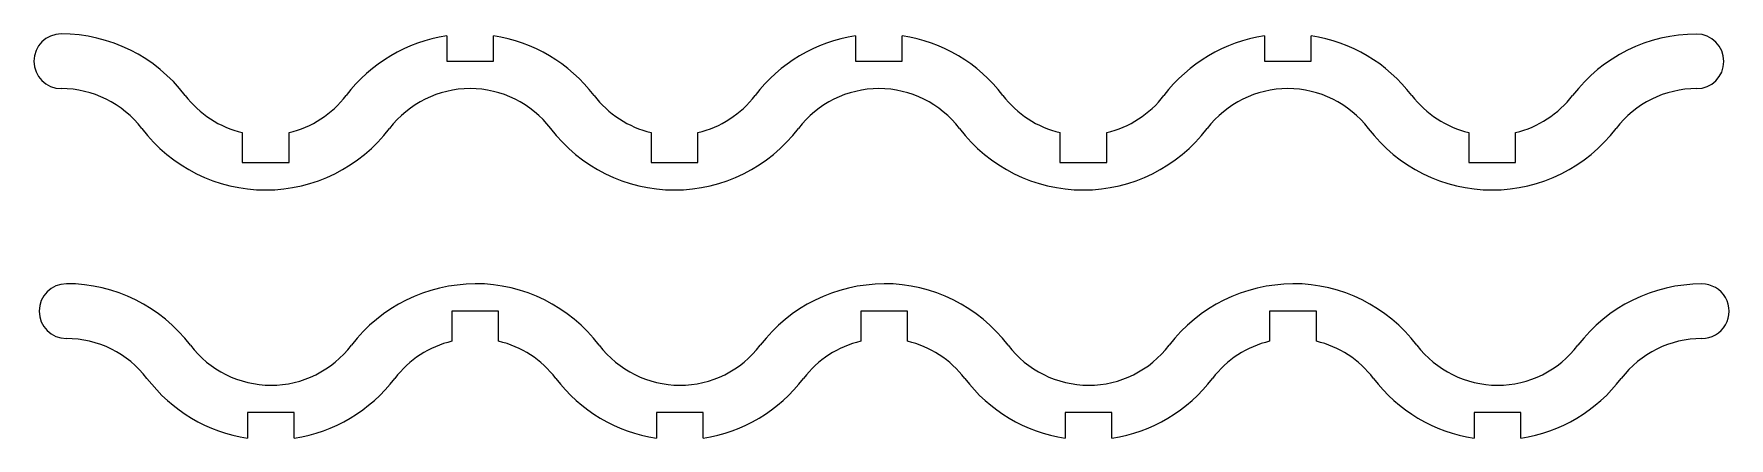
# Model space of a CAD drawing. Header units: millimetres. Extents: x 103 to 321, y 300 to 352.
import ezdxf

# ---------------------------------------------------------------- set-up
doc = ezdxf.new("R2010")
doc.units = ezdxf.units.MM
doc.layers.add('Default', color=7, linetype='Continuous')

msp = doc.modelspace()

# ---------------------------------------------------------------- linework, layer by layer
at = {"layer": 'Default', "color": 7, "linetype": 'Continuous'}
for p, q in [((106.53, 352.35), (106.53, 352.35)), ((156.03, 352.1), (156.03, 348.85)), ((162.03, 348.85), (162.03, 352.12)), ((208.53, 352.1), (208.53, 348.85)), ((214.53, 348.85), (214.53, 352.12)), ((261.03, 352.1), (261.03, 348.85)), ((267.03, 348.85), (267.03, 352.12)), ((316.53, 352.33), (316.53, 352.34)), ((156.03, 348.85), (162.03, 348.85)), ((208.53, 348.85), (214.53, 348.85)), ((261.03, 348.85), (267.03, 348.85)), ((129.78, 339.69), (129.78, 335.84)), ((135.78, 335.84), (135.78, 339.69)), ((182.28, 339.69), (182.28, 335.84)), ((188.28, 335.84), (188.28, 339.69)), ((234.78, 339.69), (234.78, 335.84)), ((240.78, 335.84), (240.78, 339.69)), ((287.28, 339.69), (287.28, 335.84)), ((293.28, 335.84), (293.28, 339.7)), ((129.78, 335.84), (135.78, 335.84)), ((182.28, 335.84), (188.28, 335.84)), ((234.78, 335.84), (240.78, 335.84)), ((287.28, 335.84), (293.28, 335.84)), ((107.2, 320.29), (107.2, 320.29)), ((317.2, 320.27), (317.2, 320.28)), ((162.7, 316.77), (156.7, 316.77)), ((156.7, 316.77), (156.7, 312.92)), ((162.7, 312.92), (162.7, 316.77)), ((215.2, 316.77), (209.2, 316.77)), ((209.2, 316.77), (209.2, 312.92)), ((215.2, 312.92), (215.2, 316.77)), ((267.7, 316.77), (261.7, 316.77)), ((261.7, 316.77), (261.7, 312.92)), ((267.7, 312.92), (267.7, 316.77)), ((136.45, 303.77), (130.45, 303.77)), ((130.45, 303.77), (130.45, 300.5)), ((136.45, 300.5), (136.45, 303.77)), ((188.95, 303.77), (182.95, 303.77)), ((182.95, 303.77), (182.95, 300.5)), ((188.95, 300.5), (188.95, 303.77)), ((241.45, 303.77), (235.45, 303.77)), ((235.45, 303.77), (235.45, 300.5)), ((241.45, 300.5), (241.45, 303.77)), ((293.95, 303.77), (287.95, 303.77)), ((287.95, 303.77), (287.95, 300.5)), ((293.95, 300.5), (293.95, 303.77))]:
    msp.add_line(p, q, dxfattribs=at)
for centre, radius, start, end in [((106.53, 348.84), 3.51, 90, 270), ((106.53, 332.35), 20, 37.2744, 90.0001), ((159.03, 332.33), 20, 98.6266, 142.674), ((159.03, 332.35), 20, 37.2744, 81.3721), ((211.53, 332.33), 20, 98.6266, 142.674), ((211.53, 332.35), 20, 37.2744, 81.3721), ((264.03, 332.33), 20, 98.6266, 142.674), ((264.03, 332.35), 20, 37.2744, 81.3721), ((316.51, 332.33), 20, 89.9267, 142.674), ((316.53, 348.83), 3.5, 269.9267, 89.9267), ((106.54, 332.33), 13, 37.3032, 90.0103), ((132.79, 352.34), 13, 217.2744, 256.6311), ((132.79, 352.34), 13, 283.3158, 322.674), ((159.03, 332.33), 13, 90.0002, 142.6962), ((159.04, 332.33), 13, 37.3032, 90.0103), ((185.29, 352.34), 13, 217.2744, 256.6311), ((185.29, 352.34), 13, 283.3158, 322.674), ((211.53, 332.33), 13, 90.0002, 142.6962), ((211.54, 332.33), 13, 37.3032, 90.0103), ((237.79, 352.34), 13, 217.2744, 256.6311), ((237.79, 352.34), 13, 283.3158, 322.674), ((264.03, 332.33), 13, 90.0002, 142.6962), ((264.04, 332.33), 13, 37.3032, 90.0103), ((290.28, 352.33), 12.98, 217.2744, 256.6724), ((290.28, 352.33), 12.98, 283.3908, 322.674), ((316.53, 332.33), 13, 90.0002, 142.6962), ((132.78, 352.33), 20, 217.3032, 322.6962), ((185.28, 352.33), 20, 217.3032, 322.6962), ((237.78, 352.33), 20, 217.3032, 322.6962), ((290.28, 352.33), 20, 217.3032, 322.6962), ((107.2, 316.78), 3.51, 90, 270), ((107.2, 300.3), 20, 37.2744, 90), ((159.7, 300.27), 20, 90.0001, 142.674), ((159.7, 300.3), 20, 37.2744, 90.0001), ((212.2, 300.27), 20, 90.0001, 142.674), ((212.2, 300.3), 20, 37.2744, 90.0001), ((264.7, 300.27), 20, 90.0001, 142.674), ((264.7, 300.3), 20, 37.2744, 90.0001), ((317.2, 300.27), 20, 90.0001, 142.674), ((317.2, 316.77), 3.5, 269.8533, 90.0001), ((107.2, 300.27), 13, 37.3032, 90.0103), ((133.46, 320.28), 13, 217.2744, 322.674), ((159.7, 300.27), 13, 103.3415, 142.6962), ((159.7, 300.27), 13, 37.3032, 76.6659), ((185.96, 320.28), 13, 217.2744, 322.674), ((212.2, 300.27), 13, 103.3415, 142.6962), ((212.2, 300.27), 13, 37.3032, 76.6658), ((238.46, 320.28), 13, 217.2744, 322.674), ((264.7, 300.27), 13, 103.3415, 142.6962), ((264.7, 300.27), 13, 37.3032, 76.6658), ((290.96, 320.28), 13, 217.2744, 322.674), ((317.2, 300.27), 13, 90.0002, 142.6962), ((133.45, 320.27), 20, 217.3032, 261.3727), ((133.45, 320.27), 20, 278.6266, 322.6962), ((185.95, 320.27), 20, 217.3032, 261.3727), ((185.95, 320.27), 20, 278.6266, 322.6962), ((238.45, 320.27), 20, 217.3032, 261.3727), ((238.45, 320.27), 20, 278.6266, 322.6962), ((290.95, 320.27), 20, 217.3032, 261.3727), ((290.95, 320.27), 20, 278.6266, 322.6962)]:
    msp.add_arc(centre, radius, start, end, dxfattribs=at)

doc.saveas('drawing.dxf')
